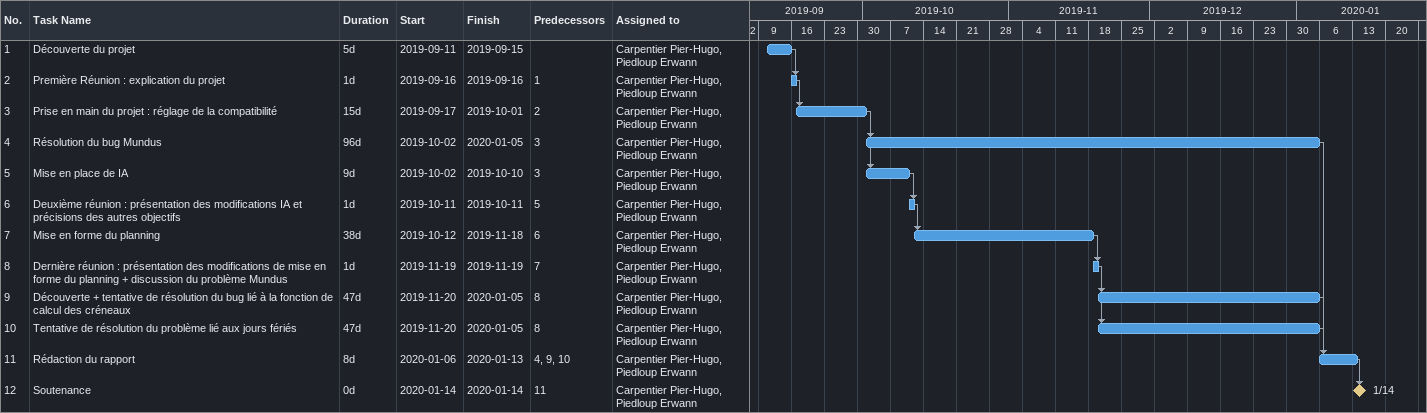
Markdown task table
| ID | Task | Duration | Start | Finish | Predecessors | Resources |
|---|---|---|---|---|---|---|
| 1 | Découverte du projet | 5d | 2019-09-11 | 2019-09-15 |  | Carpentier Pier-Hugo, Piedloup Erwann |
| 2 | Première Réunion : explication du projet | 1d | 2019-09-16 | 2019-09-16 | 1 | Carpentier Pier-Hugo, Piedloup Erwann |
| 3 | Prise en main du projet : réglage de la compatibilité | 15d | 2019-09-17 | 2019-10-01 | 2 | Carpentier Pier-Hugo, Piedloup Erwann |
| 4 | Résolution du bug Mundus | 96d | 2019-10-02 | 2020-01-05 | 3 | Carpentier Pier-Hugo, Piedloup Erwann |
| 5 | Mise en place de IA | 9d | 2019-10-02 | 2019-10-10 | 3 | Carpentier Pier-Hugo, Piedloup Erwann |
| 6 | Deuxième réunion : présentation des modifications IA et précisions des autres objectifs | 1d | 2019-10-11 | 2019-10-11 | 5 | Carpentier Pier-Hugo, Piedloup Erwann |
| 7 | Mise en forme du planning | 38d | 2019-10-12 | 2019-11-18 | 6 | Carpentier Pier-Hugo, Piedloup Erwann |
| 8 | Dernière réunion : présentation des modifications de mise en forme du planning + discussion du problème Mundus | 1d | 2019-11-19 | 2019-11-19 | 7 | Carpentier Pier-Hugo, Piedloup Erwann |
| 9 | Découverte + tentative de résolution du bug lié à la fonction de calcul des créneaux | 47d | 2019-11-20 | 2020-01-05 | 8 | Carpentier Pier-Hugo, Piedloup Erwann |
| 10 | Tentative de résolution du problème lié aux jours fériés | 47d | 2019-11-20 | 2020-01-05 | 8 | Carpentier Pier-Hugo, Piedloup Erwann |
| 11 | Rédaction du rapport | 8d | 2020-01-06 | 2020-01-13 | 4, 9, 10 | Carpentier Pier-Hugo, Piedloup Erwann |
| 12 | Soutenance | 0d | 2020-01-14 | 2020-01-14 | 11 | Carpentier Pier-Hugo, Piedloup Erwann |
